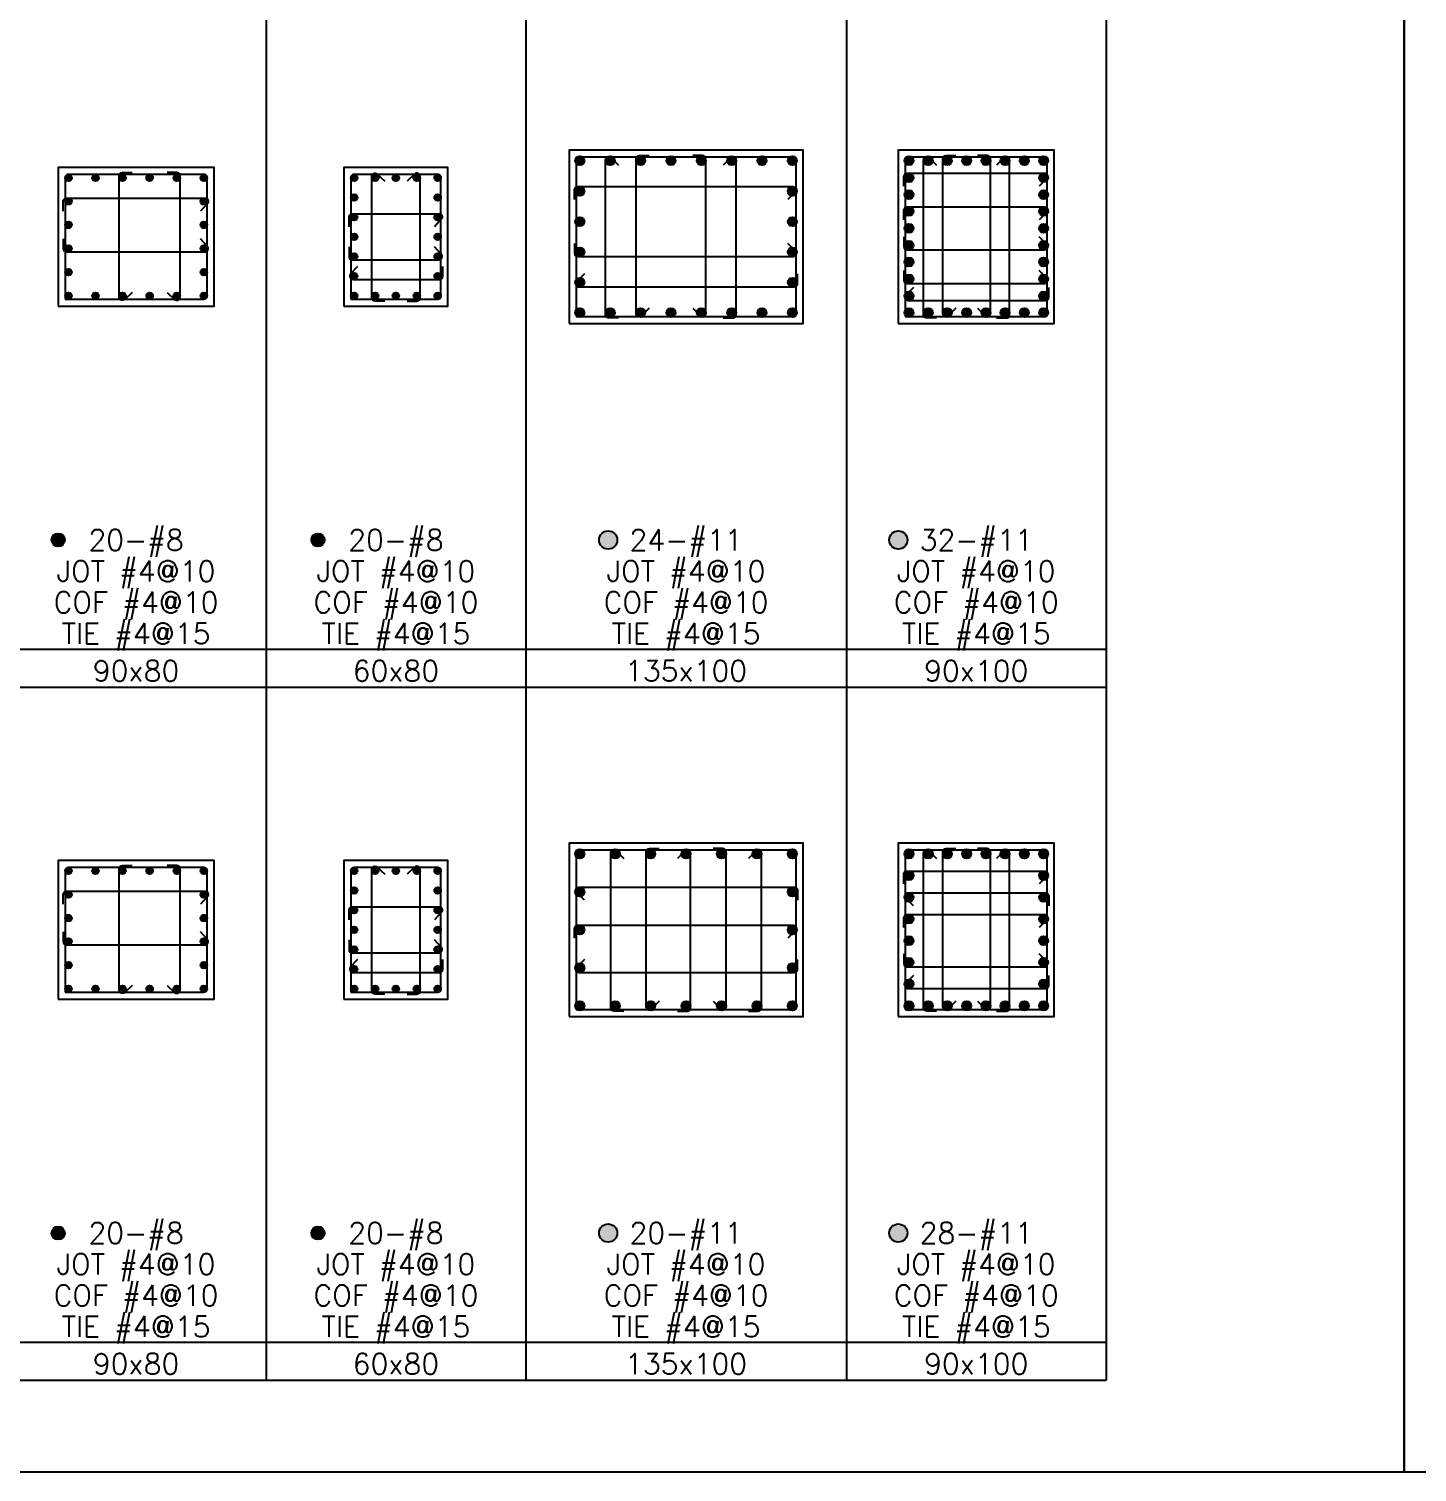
# Model space of a CAD drawing. Header units: millimetres. Extents: x 0 to 31920, y -6088 to 2522.
# Drawn here: x 2398 to 3200, y 0 to 833 of the extents above; entities that cross this region are included whole.
import ezdxf
from ezdxf.enums import TextEntityAlignment as Align

# ---------------------------------------------------------------- set-up
doc = ezdxf.new("R2010")
doc.units = ezdxf.units.MM
doc.header["$MEASUREMENT"] = 0
for name, color, linetype in [('DwFm', 7, 'Continuous'), ('S-RC', 130, 'Continuous'), ('S-REINF', 6, 'Continuous'), ('S-REINFD', 201, 'Continuous'), ('S-STUD', 1, 'Continuous'), ('S-TEXT', 2, 'Continuous')]:
    doc.layers.add(name, color=color, linetype=linetype)
doc.styles.add('CS4', font='romans.shx', dxfattribs={"width": 0.8, "bigfont": 'lsp.shx'})

# ---------------------------------------------------------------- blocks, each defined once
blk = doc.blocks.new('繪圖範圍')
blk.add_lwpolyline([(0, 51.1), (79.8, 51.1), (79.8, 0), (0, 0)], close=True)

msp = doc.modelspace()

# ---------------------------------------------------------------- hatches: boundary and pattern name
at = {"layer": 'S-REINFD'}
h = msp.add_hatch(color=256, dxfattribs=at)
edge = h.paths.add_edge_path()
edge.add_arc((2716.14, 756.86), 2.62, 0, 360)
h = msp.add_hatch(color=256, dxfattribs=at)
edge = h.paths.add_edge_path()
edge.add_arc((2733.67, 756.86), 2.62, 0, 360)
h = msp.add_hatch(color=256, dxfattribs=at)
edge = h.paths.add_edge_path()
edge.add_arc((2751.2, 756.86), 2.62, 0, 360)
h = msp.add_hatch(color=256, dxfattribs=at)
edge = h.paths.add_edge_path()
edge.add_arc((2768.73, 756.86), 2.62, 0, 360)
h = msp.add_hatch(color=256, dxfattribs=at)
edge = h.paths.add_edge_path()
edge.add_arc((2786.27, 756.86), 2.62, 0, 360)
h = msp.add_hatch(color=256, dxfattribs=at)
edge = h.paths.add_edge_path()
edge.add_arc((2803.8, 756.86), 2.62, 0, 360)
h = msp.add_hatch(color=256, dxfattribs=at)
edge = h.paths.add_edge_path()
edge.add_arc((2821.33, 756.86), 2.62, 0, 360)
h = msp.add_hatch(color=256, dxfattribs=at)
edge = h.paths.add_edge_path()
edge.add_arc((2838.86, 756.86), 2.62, 0, 360)
h = msp.add_hatch(color=256, dxfattribs=at)
edge = h.paths.add_edge_path()
edge.add_arc((2906.14, 756.86), 2.62, 0, 360)
h = msp.add_hatch(color=256, dxfattribs=at)
edge = h.paths.add_edge_path()
edge.add_arc((2917.25, 756.86), 2.62, 0, 360)
h = msp.add_hatch(color=256, dxfattribs=at)
edge = h.paths.add_edge_path()
edge.add_arc((2928.35, 756.86), 2.62, 0, 360)
h = msp.add_hatch(color=256, dxfattribs=at)
edge = h.paths.add_edge_path()
edge.add_arc((2939.45, 756.86), 2.62, 0, 360)
h = msp.add_hatch(color=256, dxfattribs=at)
edge = h.paths.add_edge_path()
edge.add_arc((2950.55, 756.86), 2.62, 0, 360)
h = msp.add_hatch(color=256, dxfattribs=at)
edge = h.paths.add_edge_path()
edge.add_arc((2961.65, 756.86), 2.62, 0, 360)
h = msp.add_hatch(color=256, dxfattribs=at)
edge = h.paths.add_edge_path()
edge.add_arc((2972.75, 756.86), 2.62, 0, 360)
h = msp.add_hatch(color=256, dxfattribs=at)
edge = h.paths.add_edge_path()
edge.add_arc((2983.86, 756.86), 2.62, 0, 360)
h = msp.add_hatch(color=256, dxfattribs=at)
edge = h.paths.add_edge_path()
edge.add_arc((2906.14, 747.11), 2.62, 0, 360)
h = msp.add_hatch(color=256, dxfattribs=at)
edge = h.paths.add_edge_path()
edge.add_arc((2983.86, 747.11), 2.62, 0, 360)
h = msp.add_hatch(color=256, dxfattribs=at)
edge = h.paths.add_edge_path()
edge.add_arc((2420.91, 747.1), 1.91, 0, 360)
h = msp.add_hatch(color=256, dxfattribs=at)
edge = h.paths.add_edge_path()
edge.add_arc((2436.54, 747.1), 1.91, 0, 360)
h = msp.add_hatch(color=256, dxfattribs=at)
edge = h.paths.add_edge_path()
edge.add_arc((2452.18, 747.1), 1.91, 0, 360)
h = msp.add_hatch(color=256, dxfattribs=at)
edge = h.paths.add_edge_path()
edge.add_arc((2467.82, 747.1), 1.91, 0, 360)
h = msp.add_hatch(color=256, dxfattribs=at)
edge = h.paths.add_edge_path()
edge.add_arc((2483.46, 747.1), 1.91, 0, 360)
h = msp.add_hatch(color=256, dxfattribs=at)
edge = h.paths.add_edge_path()
edge.add_arc((2499.09, 747.1), 1.91, 0, 360)
h = msp.add_hatch(color=256, dxfattribs=at)
edge = h.paths.add_edge_path()
edge.add_arc((2585.91, 747.1), 1.91, 0, 360)
h = msp.add_hatch(color=256, dxfattribs=at)
edge = h.paths.add_edge_path()
edge.add_arc((2597.95, 747.1), 1.91, 0, 360)
h = msp.add_hatch(color=256, dxfattribs=at)
edge = h.paths.add_edge_path()
edge.add_arc((2610, 747.1), 1.91, 0, 360)
h = msp.add_hatch(color=256, dxfattribs=at)
edge = h.paths.add_edge_path()
edge.add_arc((2622.05, 747.1), 1.91, 0, 360)
h = msp.add_hatch(color=256, dxfattribs=at)
edge = h.paths.add_edge_path()
edge.add_arc((2634.09, 747.1), 1.91, 0, 360)
h = msp.add_hatch(color=256, dxfattribs=at)
edge = h.paths.add_edge_path()
edge.add_arc((2716.14, 739.31), 2.62, 0, 360)
h = msp.add_hatch(color=256, dxfattribs=at)
edge = h.paths.add_edge_path()
edge.add_arc((2838.86, 739.31), 2.62, 0, 360)
h = msp.add_hatch(color=256, dxfattribs=at)
edge = h.paths.add_edge_path()
edge.add_arc((2420.91, 733.46), 1.91, 0, 360)
h = msp.add_hatch(color=256, dxfattribs=at)
edge = h.paths.add_edge_path()
edge.add_arc((2499.09, 733.46), 1.91, 0, 360)
h = msp.add_hatch(color=256, dxfattribs=at)
edge = h.paths.add_edge_path()
edge.add_arc((2585.91, 735.73), 1.91, 0, 360)
h = msp.add_hatch(color=256, dxfattribs=at)
edge = h.paths.add_edge_path()
edge.add_arc((2634.09, 735.73), 1.91, 0, 360)
h = msp.add_hatch(color=256, dxfattribs=at)
edge = h.paths.add_edge_path()
edge.add_arc((2906.14, 737.36), 2.62, 0, 360)
h = msp.add_hatch(color=256, dxfattribs=at)
edge = h.paths.add_edge_path()
edge.add_arc((2983.86, 737.36), 2.62, 0, 360)
h = msp.add_hatch(color=256, dxfattribs=at)
edge = h.paths.add_edge_path()
edge.add_arc((2585.91, 724.36), 1.91, 0, 360)
h = msp.add_hatch(color=256, dxfattribs=at)
edge = h.paths.add_edge_path()
edge.add_arc((2634.09, 724.36), 1.91, 0, 360)
h = msp.add_hatch(color=256, dxfattribs=at)
edge = h.paths.add_edge_path()
edge.add_arc((2906.14, 727.62), 2.62, 0, 360)
h = msp.add_hatch(color=256, dxfattribs=at)
edge = h.paths.add_edge_path()
edge.add_arc((2983.86, 727.62), 2.62, 0, 360)
h = msp.add_hatch(color=256, dxfattribs=at)
edge = h.paths.add_edge_path()
edge.add_arc((2420.91, 719.82), 1.91, 0, 360)
h = msp.add_hatch(color=256, dxfattribs=at)
edge = h.paths.add_edge_path()
edge.add_arc((2499.09, 719.82), 1.91, 0, 360)
h = msp.add_hatch(color=256, dxfattribs=at)
edge = h.paths.add_edge_path()
edge.add_arc((2716.14, 721.77), 2.62, 0, 360)
h = msp.add_hatch(color=256, dxfattribs=at)
edge = h.paths.add_edge_path()
edge.add_arc((2838.86, 721.77), 2.62, 0, 360)
h = msp.add_hatch(color=256, dxfattribs=at)
edge = h.paths.add_edge_path()
edge.add_arc((2906.14, 717.87), 2.62, 0, 360)
h = msp.add_hatch(color=256, dxfattribs=at)
edge = h.paths.add_edge_path()
edge.add_arc((2983.86, 717.87), 2.62, 0, 360)
h = msp.add_hatch(color=256, dxfattribs=at)
edge = h.paths.add_edge_path()
edge.add_arc((2420.91, 706.18), 1.91, 0, 360)
h = msp.add_hatch(color=256, dxfattribs=at)
edge = h.paths.add_edge_path()
edge.add_arc((2499.09, 706.18), 1.91, 0, 360)
h = msp.add_hatch(color=256, dxfattribs=at)
edge = h.paths.add_edge_path()
edge.add_arc((2585.91, 713), 1.91, 0, 360)
h = msp.add_hatch(color=256, dxfattribs=at)
edge = h.paths.add_edge_path()
edge.add_arc((2634.09, 713), 1.91, 0, 360)
h = msp.add_hatch(color=256, dxfattribs=at)
edge = h.paths.add_edge_path()
edge.add_arc((2906.14, 708.13), 2.62, 0, 360)
h = msp.add_hatch(color=256, dxfattribs=at)
edge = h.paths.add_edge_path()
edge.add_arc((2983.86, 708.13), 2.62, 0, 360)
h = msp.add_hatch(color=256, dxfattribs=at)
edge = h.paths.add_edge_path()
edge.add_arc((2585.91, 701.64), 1.91, 0, 360)
h = msp.add_hatch(color=256, dxfattribs=at)
edge = h.paths.add_edge_path()
edge.add_arc((2634.09, 701.64), 1.91, 0, 360)
h = msp.add_hatch(color=256, dxfattribs=at)
edge = h.paths.add_edge_path()
edge.add_arc((2716.14, 704.23), 2.62, 0, 360)
h = msp.add_hatch(color=256, dxfattribs=at)
edge = h.paths.add_edge_path()
edge.add_arc((2838.86, 704.23), 2.62, 0, 360)
h = msp.add_hatch(color=256, dxfattribs=at)
edge = h.paths.add_edge_path()
edge.add_arc((2906.14, 698.38), 2.62, 0, 360)
h = msp.add_hatch(color=256, dxfattribs=at)
edge = h.paths.add_edge_path()
edge.add_arc((2983.86, 698.38), 2.62, 0, 360)
h = msp.add_hatch(color=256, dxfattribs=at)
edge = h.paths.add_edge_path()
edge.add_arc((2420.91, 692.54), 1.91, 0, 360)
h = msp.add_hatch(color=256, dxfattribs=at)
edge = h.paths.add_edge_path()
edge.add_arc((2499.09, 692.54), 1.91, 0, 360)
h = msp.add_hatch(color=256, dxfattribs=at)
edge = h.paths.add_edge_path()
edge.add_arc((2585.91, 690.27), 1.91, 0, 360)
h = msp.add_hatch(color=256, dxfattribs=at)
edge = h.paths.add_edge_path()
edge.add_arc((2634.09, 690.27), 1.91, 0, 360)
h = msp.add_hatch(color=256, dxfattribs=at)
edge = h.paths.add_edge_path()
edge.add_arc((2716.14, 686.69), 2.62, 0, 360)
h = msp.add_hatch(color=256, dxfattribs=at)
edge = h.paths.add_edge_path()
edge.add_arc((2838.86, 686.69), 2.62, 0, 360)
h = msp.add_hatch(color=256, dxfattribs=at)
edge = h.paths.add_edge_path()
edge.add_arc((2906.14, 688.64), 2.62, 0, 360)
h = msp.add_hatch(color=256, dxfattribs=at)
edge = h.paths.add_edge_path()
edge.add_arc((2983.86, 688.64), 2.62, 0, 360)
h = msp.add_hatch(color=256, dxfattribs=at)
edge = h.paths.add_edge_path()
edge.add_arc((2420.91, 678.91), 1.91, 0, 360)
h = msp.add_hatch(color=256, dxfattribs=at)
edge = h.paths.add_edge_path()
edge.add_arc((2436.54, 678.91), 1.91, 0, 360)
h = msp.add_hatch(color=256, dxfattribs=at)
edge = h.paths.add_edge_path()
edge.add_arc((2452.18, 678.91), 1.91, 0, 360)
h = msp.add_hatch(color=256, dxfattribs=at)
edge = h.paths.add_edge_path()
edge.add_arc((2467.82, 678.91), 1.91, 0, 360)
h = msp.add_hatch(color=256, dxfattribs=at)
edge = h.paths.add_edge_path()
edge.add_arc((2483.46, 678.91), 1.91, 0, 360)
h = msp.add_hatch(color=256, dxfattribs=at)
edge = h.paths.add_edge_path()
edge.add_arc((2499.09, 678.91), 1.91, 0, 360)
h = msp.add_hatch(color=256, dxfattribs=at)
edge = h.paths.add_edge_path()
edge.add_arc((2585.91, 678.91), 1.91, 0, 360)
h = msp.add_hatch(color=256, dxfattribs=at)
edge = h.paths.add_edge_path()
edge.add_arc((2597.95, 678.91), 1.91, 0, 360)
h = msp.add_hatch(color=256, dxfattribs=at)
edge = h.paths.add_edge_path()
edge.add_arc((2610, 678.91), 1.91, 0, 360)
h = msp.add_hatch(color=256, dxfattribs=at)
edge = h.paths.add_edge_path()
edge.add_arc((2622.05, 678.91), 1.91, 0, 360)
h = msp.add_hatch(color=256, dxfattribs=at)
edge = h.paths.add_edge_path()
edge.add_arc((2634.09, 678.91), 1.91, 0, 360)
h = msp.add_hatch(color=256, dxfattribs=at)
edge = h.paths.add_edge_path()
edge.add_arc((2906.14, 678.89), 2.62, 0, 360)
h = msp.add_hatch(color=256, dxfattribs=at)
edge = h.paths.add_edge_path()
edge.add_arc((2983.86, 678.89), 2.62, 0, 360)
h = msp.add_hatch(color=256, dxfattribs=at)
edge = h.paths.add_edge_path()
edge.add_arc((2716.14, 669.14), 2.62, 0, 360)
h = msp.add_hatch(color=256, dxfattribs=at)
edge = h.paths.add_edge_path()
edge.add_arc((2733.67, 669.14), 2.62, 0, 360)
h = msp.add_hatch(color=256, dxfattribs=at)
edge = h.paths.add_edge_path()
edge.add_arc((2751.2, 669.14), 2.62, 0, 360)
h = msp.add_hatch(color=256, dxfattribs=at)
edge = h.paths.add_edge_path()
edge.add_arc((2768.73, 669.14), 2.62, 0, 360)
h = msp.add_hatch(color=256, dxfattribs=at)
edge = h.paths.add_edge_path()
edge.add_arc((2786.27, 669.14), 2.62, 0, 360)
h = msp.add_hatch(color=256, dxfattribs=at)
edge = h.paths.add_edge_path()
edge.add_arc((2803.8, 669.14), 2.62, 0, 360)
h = msp.add_hatch(color=256, dxfattribs=at)
edge = h.paths.add_edge_path()
edge.add_arc((2821.33, 669.14), 2.62, 0, 360)
h = msp.add_hatch(color=256, dxfattribs=at)
edge = h.paths.add_edge_path()
edge.add_arc((2838.86, 669.14), 2.62, 0, 360)
h = msp.add_hatch(color=256, dxfattribs=at)
edge = h.paths.add_edge_path()
edge.add_arc((2906.14, 669.14), 2.62, 0, 360)
h = msp.add_hatch(color=256, dxfattribs=at)
edge = h.paths.add_edge_path()
edge.add_arc((2917.25, 669.14), 2.62, 0, 360)
h = msp.add_hatch(color=256, dxfattribs=at)
edge = h.paths.add_edge_path()
edge.add_arc((2928.35, 669.14), 2.62, 0, 360)
h = msp.add_hatch(color=256, dxfattribs=at)
edge = h.paths.add_edge_path()
edge.add_arc((2939.45, 669.14), 2.62, 0, 360)
h = msp.add_hatch(color=256, dxfattribs=at)
edge = h.paths.add_edge_path()
edge.add_arc((2950.55, 669.14), 2.62, 0, 360)
h = msp.add_hatch(color=256, dxfattribs=at)
edge = h.paths.add_edge_path()
edge.add_arc((2961.65, 669.14), 2.62, 0, 360)
h = msp.add_hatch(color=256, dxfattribs=at)
edge = h.paths.add_edge_path()
edge.add_arc((2972.75, 669.14), 2.62, 0, 360)
h = msp.add_hatch(color=256, dxfattribs=at)
edge = h.paths.add_edge_path()
edge.add_arc((2983.86, 669.14), 2.62, 0, 360)
h = msp.add_hatch(color=256, dxfattribs=at)
edge = h.paths.add_edge_path()
edge.add_arc((2415, 538), 3.81, 0, 360)
h = msp.add_hatch(color=256, dxfattribs=at)
edge = h.paths.add_edge_path()
edge.add_arc((2565, 538), 3.81, 0, 360)
h = msp.add_hatch(color=256, dxfattribs=at)
edge = h.paths.add_edge_path()
edge.add_arc((2732.5, 538), 5.24, 0, 360)
h = msp.add_hatch(color=256, dxfattribs=at)
edge = h.paths.add_edge_path()
edge.add_arc((2900, 538), 5.24, 0, 360)
h = msp.add_hatch(color=256, dxfattribs=at)
edge = h.paths.add_edge_path()
edge.add_arc((2716.14, 356.86), 2.62, 0, 360)
h = msp.add_hatch(color=256, dxfattribs=at)
edge = h.paths.add_edge_path()
edge.add_arc((2736.6, 356.86), 2.62, 0, 360)
h = msp.add_hatch(color=256, dxfattribs=at)
edge = h.paths.add_edge_path()
edge.add_arc((2757.05, 356.86), 2.62, 0, 360)
h = msp.add_hatch(color=256, dxfattribs=at)
edge = h.paths.add_edge_path()
edge.add_arc((2777.5, 356.86), 2.62, 0, 360)
h = msp.add_hatch(color=256, dxfattribs=at)
edge = h.paths.add_edge_path()
edge.add_arc((2797.95, 356.86), 2.62, 0, 360)
h = msp.add_hatch(color=256, dxfattribs=at)
edge = h.paths.add_edge_path()
edge.add_arc((2818.4, 356.86), 2.62, 0, 360)
h = msp.add_hatch(color=256, dxfattribs=at)
edge = h.paths.add_edge_path()
edge.add_arc((2838.86, 356.86), 2.62, 0, 360)
h = msp.add_hatch(color=256, dxfattribs=at)
edge = h.paths.add_edge_path()
edge.add_arc((2906.14, 356.86), 2.62, 0, 360)
h = msp.add_hatch(color=256, dxfattribs=at)
edge = h.paths.add_edge_path()
edge.add_arc((2917.25, 356.86), 2.62, 0, 360)
h = msp.add_hatch(color=256, dxfattribs=at)
edge = h.paths.add_edge_path()
edge.add_arc((2928.35, 356.86), 2.62, 0, 360)
h = msp.add_hatch(color=256, dxfattribs=at)
edge = h.paths.add_edge_path()
edge.add_arc((2939.45, 356.86), 2.62, 0, 360)
h = msp.add_hatch(color=256, dxfattribs=at)
edge = h.paths.add_edge_path()
edge.add_arc((2950.55, 356.86), 2.62, 0, 360)
h = msp.add_hatch(color=256, dxfattribs=at)
edge = h.paths.add_edge_path()
edge.add_arc((2961.65, 356.86), 2.62, 0, 360)
h = msp.add_hatch(color=256, dxfattribs=at)
edge = h.paths.add_edge_path()
edge.add_arc((2972.75, 356.86), 2.62, 0, 360)
h = msp.add_hatch(color=256, dxfattribs=at)
edge = h.paths.add_edge_path()
edge.add_arc((2983.86, 356.86), 2.62, 0, 360)
h = msp.add_hatch(color=256, dxfattribs=at)
edge = h.paths.add_edge_path()
edge.add_arc((2420.91, 347.1), 1.91, 0, 360)
h = msp.add_hatch(color=256, dxfattribs=at)
edge = h.paths.add_edge_path()
edge.add_arc((2436.54, 347.1), 1.91, 0, 360)
h = msp.add_hatch(color=256, dxfattribs=at)
edge = h.paths.add_edge_path()
edge.add_arc((2452.18, 347.1), 1.91, 0, 360)
h = msp.add_hatch(color=256, dxfattribs=at)
edge = h.paths.add_edge_path()
edge.add_arc((2467.82, 347.1), 1.91, 0, 360)
h = msp.add_hatch(color=256, dxfattribs=at)
edge = h.paths.add_edge_path()
edge.add_arc((2483.46, 347.1), 1.91, 0, 360)
h = msp.add_hatch(color=256, dxfattribs=at)
edge = h.paths.add_edge_path()
edge.add_arc((2499.09, 347.1), 1.91, 0, 360)
h = msp.add_hatch(color=256, dxfattribs=at)
edge = h.paths.add_edge_path()
edge.add_arc((2585.91, 347.1), 1.91, 0, 360)
h = msp.add_hatch(color=256, dxfattribs=at)
edge = h.paths.add_edge_path()
edge.add_arc((2597.95, 347.1), 1.91, 0, 360)
h = msp.add_hatch(color=256, dxfattribs=at)
edge = h.paths.add_edge_path()
edge.add_arc((2610, 347.1), 1.91, 0, 360)
h = msp.add_hatch(color=256, dxfattribs=at)
edge = h.paths.add_edge_path()
edge.add_arc((2622.05, 347.1), 1.91, 0, 360)
h = msp.add_hatch(color=256, dxfattribs=at)
edge = h.paths.add_edge_path()
edge.add_arc((2634.09, 347.1), 1.91, 0, 360)
h = msp.add_hatch(color=256, dxfattribs=at)
edge = h.paths.add_edge_path()
edge.add_arc((2906.14, 344.33), 2.62, 0, 360)
h = msp.add_hatch(color=256, dxfattribs=at)
edge = h.paths.add_edge_path()
edge.add_arc((2983.86, 344.33), 2.62, 0, 360)
h = msp.add_hatch(color=256, dxfattribs=at)
edge = h.paths.add_edge_path()
edge.add_arc((2420.91, 333.46), 1.91, 0, 360)
h = msp.add_hatch(color=256, dxfattribs=at)
edge = h.paths.add_edge_path()
edge.add_arc((2499.09, 333.46), 1.91, 0, 360)
h = msp.add_hatch(color=256, dxfattribs=at)
edge = h.paths.add_edge_path()
edge.add_arc((2585.91, 335.73), 1.91, 0, 360)
h = msp.add_hatch(color=256, dxfattribs=at)
edge = h.paths.add_edge_path()
edge.add_arc((2634.09, 335.73), 1.91, 0, 360)
h = msp.add_hatch(color=256, dxfattribs=at)
edge = h.paths.add_edge_path()
edge.add_arc((2716.14, 334.93), 2.62, 0, 360)
h = msp.add_hatch(color=256, dxfattribs=at)
edge = h.paths.add_edge_path()
edge.add_arc((2838.86, 334.93), 2.62, 0, 360)
h = msp.add_hatch(color=256, dxfattribs=at)
edge = h.paths.add_edge_path()
edge.add_arc((2906.14, 331.8), 2.62, 0, 360)
h = msp.add_hatch(color=256, dxfattribs=at)
edge = h.paths.add_edge_path()
edge.add_arc((2983.86, 331.8), 2.62, 0, 360)
h = msp.add_hatch(color=256, dxfattribs=at)
edge = h.paths.add_edge_path()
edge.add_arc((2585.91, 324.37), 1.91, 0, 360)
h = msp.add_hatch(color=256, dxfattribs=at)
edge = h.paths.add_edge_path()
edge.add_arc((2634.09, 324.37), 1.91, 0, 360)
h = msp.add_hatch(color=256, dxfattribs=at)
edge = h.paths.add_edge_path()
edge.add_arc((2420.91, 319.82), 1.91, 0, 360)
h = msp.add_hatch(color=256, dxfattribs=at)
edge = h.paths.add_edge_path()
edge.add_arc((2499.09, 319.82), 1.91, 0, 360)
h = msp.add_hatch(color=256, dxfattribs=at)
edge = h.paths.add_edge_path()
edge.add_arc((2906.14, 319.27), 2.62, 0, 360)
h = msp.add_hatch(color=256, dxfattribs=at)
edge = h.paths.add_edge_path()
edge.add_arc((2983.86, 319.27), 2.62, 0, 360)
h = msp.add_hatch(color=256, dxfattribs=at)
edge = h.paths.add_edge_path()
edge.add_arc((2585.91, 313), 1.91, 0, 360)
h = msp.add_hatch(color=256, dxfattribs=at)
edge = h.paths.add_edge_path()
edge.add_arc((2634.09, 313), 1.91, 0, 360)
h = msp.add_hatch(color=256, dxfattribs=at)
edge = h.paths.add_edge_path()
edge.add_arc((2716.14, 313), 2.62, 0, 360)
h = msp.add_hatch(color=256, dxfattribs=at)
edge = h.paths.add_edge_path()
edge.add_arc((2838.86, 313), 2.62, 0, 360)
h = msp.add_hatch(color=256, dxfattribs=at)
edge = h.paths.add_edge_path()
edge.add_arc((2906.14, 306.73), 2.62, 0, 360)
h = msp.add_hatch(color=256, dxfattribs=at)
edge = h.paths.add_edge_path()
edge.add_arc((2983.86, 306.73), 2.62, 0, 360)
h = msp.add_hatch(color=256, dxfattribs=at)
edge = h.paths.add_edge_path()
edge.add_arc((2420.91, 306.18), 1.91, 0, 360)
h = msp.add_hatch(color=256, dxfattribs=at)
edge = h.paths.add_edge_path()
edge.add_arc((2499.09, 306.18), 1.91, 0, 360)
h = msp.add_hatch(color=256, dxfattribs=at)
edge = h.paths.add_edge_path()
edge.add_arc((2585.91, 301.64), 1.91, 0, 360)
h = msp.add_hatch(color=256, dxfattribs=at)
edge = h.paths.add_edge_path()
edge.add_arc((2634.09, 301.64), 1.91, 0, 360)
h = msp.add_hatch(color=256, dxfattribs=at)
edge = h.paths.add_edge_path()
edge.add_arc((2420.91, 292.54), 1.91, 0, 360)
h = msp.add_hatch(color=256, dxfattribs=at)
edge = h.paths.add_edge_path()
edge.add_arc((2499.09, 292.54), 1.91, 0, 360)
h = msp.add_hatch(color=256, dxfattribs=at)
edge = h.paths.add_edge_path()
edge.add_arc((2585.91, 290.27), 1.91, 0, 360)
h = msp.add_hatch(color=256, dxfattribs=at)
edge = h.paths.add_edge_path()
edge.add_arc((2634.09, 290.27), 1.91, 0, 360)
h = msp.add_hatch(color=256, dxfattribs=at)
edge = h.paths.add_edge_path()
edge.add_arc((2716.14, 291.07), 2.62, 0, 360)
h = msp.add_hatch(color=256, dxfattribs=at)
edge = h.paths.add_edge_path()
edge.add_arc((2838.86, 291.07), 2.62, 0, 360)
h = msp.add_hatch(color=256, dxfattribs=at)
edge = h.paths.add_edge_path()
edge.add_arc((2906.14, 294.2), 2.62, 0, 360)
h = msp.add_hatch(color=256, dxfattribs=at)
edge = h.paths.add_edge_path()
edge.add_arc((2983.86, 294.2), 2.62, 0, 360)
h = msp.add_hatch(color=256, dxfattribs=at)
edge = h.paths.add_edge_path()
edge.add_arc((2906.14, 281.67), 2.62, 0, 360)
h = msp.add_hatch(color=256, dxfattribs=at)
edge = h.paths.add_edge_path()
edge.add_arc((2983.86, 281.67), 2.62, 0, 360)
h = msp.add_hatch(color=256, dxfattribs=at)
edge = h.paths.add_edge_path()
edge.add_arc((2420.91, 278.91), 1.91, 0, 360)
h = msp.add_hatch(color=256, dxfattribs=at)
edge = h.paths.add_edge_path()
edge.add_arc((2436.54, 278.91), 1.91, 0, 360)
h = msp.add_hatch(color=256, dxfattribs=at)
edge = h.paths.add_edge_path()
edge.add_arc((2452.18, 278.91), 1.91, 0, 360)
h = msp.add_hatch(color=256, dxfattribs=at)
edge = h.paths.add_edge_path()
edge.add_arc((2467.82, 278.91), 1.91, 0, 360)
h = msp.add_hatch(color=256, dxfattribs=at)
edge = h.paths.add_edge_path()
edge.add_arc((2483.46, 278.91), 1.91, 0, 360)
h = msp.add_hatch(color=256, dxfattribs=at)
edge = h.paths.add_edge_path()
edge.add_arc((2499.09, 278.91), 1.91, 0, 360)
h = msp.add_hatch(color=256, dxfattribs=at)
edge = h.paths.add_edge_path()
edge.add_arc((2585.91, 278.91), 1.91, 0, 360)
h = msp.add_hatch(color=256, dxfattribs=at)
edge = h.paths.add_edge_path()
edge.add_arc((2597.95, 278.91), 1.91, 0, 360)
h = msp.add_hatch(color=256, dxfattribs=at)
edge = h.paths.add_edge_path()
edge.add_arc((2610, 278.91), 1.91, 0, 360)
h = msp.add_hatch(color=256, dxfattribs=at)
edge = h.paths.add_edge_path()
edge.add_arc((2622.05, 278.91), 1.91, 0, 360)
h = msp.add_hatch(color=256, dxfattribs=at)
edge = h.paths.add_edge_path()
edge.add_arc((2634.09, 278.91), 1.91, 0, 360)
h = msp.add_hatch(color=256, dxfattribs=at)
edge = h.paths.add_edge_path()
edge.add_arc((2716.14, 269.14), 2.62, 0, 360)
h = msp.add_hatch(color=256, dxfattribs=at)
edge = h.paths.add_edge_path()
edge.add_arc((2736.6, 269.14), 2.62, 0, 360)
h = msp.add_hatch(color=256, dxfattribs=at)
edge = h.paths.add_edge_path()
edge.add_arc((2757.05, 269.14), 2.62, 0, 360)
h = msp.add_hatch(color=256, dxfattribs=at)
edge = h.paths.add_edge_path()
edge.add_arc((2777.5, 269.14), 2.62, 0, 360)
h = msp.add_hatch(color=256, dxfattribs=at)
edge = h.paths.add_edge_path()
edge.add_arc((2797.95, 269.14), 2.62, 0, 360)
h = msp.add_hatch(color=256, dxfattribs=at)
edge = h.paths.add_edge_path()
edge.add_arc((2818.4, 269.14), 2.62, 0, 360)
h = msp.add_hatch(color=256, dxfattribs=at)
edge = h.paths.add_edge_path()
edge.add_arc((2838.86, 269.14), 2.62, 0, 360)
h = msp.add_hatch(color=256, dxfattribs=at)
edge = h.paths.add_edge_path()
edge.add_arc((2906.14, 269.14), 2.62, 0, 360)
h = msp.add_hatch(color=256, dxfattribs=at)
edge = h.paths.add_edge_path()
edge.add_arc((2917.25, 269.14), 2.62, 0, 360)
h = msp.add_hatch(color=256, dxfattribs=at)
edge = h.paths.add_edge_path()
edge.add_arc((2928.35, 269.14), 2.62, 0, 360)
h = msp.add_hatch(color=256, dxfattribs=at)
edge = h.paths.add_edge_path()
edge.add_arc((2939.45, 269.14), 2.62, 0, 360)
h = msp.add_hatch(color=256, dxfattribs=at)
edge = h.paths.add_edge_path()
edge.add_arc((2950.55, 269.14), 2.62, 0, 360)
h = msp.add_hatch(color=256, dxfattribs=at)
edge = h.paths.add_edge_path()
edge.add_arc((2961.65, 269.14), 2.62, 0, 360)
h = msp.add_hatch(color=256, dxfattribs=at)
edge = h.paths.add_edge_path()
edge.add_arc((2972.75, 269.14), 2.62, 0, 360)
h = msp.add_hatch(color=256, dxfattribs=at)
edge = h.paths.add_edge_path()
edge.add_arc((2983.86, 269.14), 2.62, 0, 360)
h = msp.add_hatch(color=256, dxfattribs=at)
edge = h.paths.add_edge_path()
edge.add_arc((2415, 138), 3.81, 0, 360)
h = msp.add_hatch(color=256, dxfattribs=at)
edge = h.paths.add_edge_path()
edge.add_arc((2565, 138), 3.81, 0, 360)
h = msp.add_hatch(color=256, dxfattribs=at)
edge = h.paths.add_edge_path()
edge.add_arc((2732.5, 138), 5.24, 0, 360)
h = msp.add_hatch(color=256, dxfattribs=at)
edge = h.paths.add_edge_path()
edge.add_arc((2900, 138), 5.24, 0, 360)

# ---------------------------------------------------------------- linework, layer by layer
at = {"layer": 'S-RC'}
for points in [[(2710, 663), (2845, 663), (2845, 763), (2710, 763), (2710, 663)], [(2900, 663), (2990, 663), (2990, 763), (2900, 763), (2900, 663)], [(2415, 673), (2505, 673), (2505, 753), (2415, 753), (2415, 673)], [(2580, 673), (2640, 673), (2640, 753), (2580, 753), (2580, 673)], [(2710, 263), (2845, 263), (2845, 363), (2710, 363), (2710, 263)], [(2900, 263), (2990, 263), (2990, 363), (2900, 363), (2900, 263)], [(2415, 273), (2505, 273), (2505, 353), (2415, 353), (2415, 273)], [(2580, 273), (2640, 273), (2640, 353), (2580, 353), (2580, 273)]]:
    msp.add_lwpolyline(points, dxfattribs=at)
at = {"layer": 'S-REINF', "color": 2}
for points in [[(2714, 667), (2839.1, 667, 0.414214), (2841, 668.9), (2841, 757.1, 0.414214), (2839.1, 759), (2715.9, 759, 0.414214), (2714, 757.1), (2714, 667)], [(2738.55, 666.14), (2732.95, 666.14, -0.414214), (2731.05, 668.04), (2731.05, 757.22, -0.671037), (2734.31, 758.55), (2738.55, 754.24)], [(2756.08, 671.76), (2751.84, 667.45, -0.671037), (2748.58, 668.78), (2748.58, 757.96, -0.414214), (2750.48, 759.86), (2756.08, 759.86)], [(2781.38, 671.76), (2785.63, 667.45, 0.671037), (2788.88, 668.78), (2788.88, 757.96, 0.414214), (2786.98, 759.86), (2781.38, 759.86)], [(2798.92, 666.14), (2804.52, 666.14, 0.414214), (2806.42, 668.04), (2806.42, 757.22, 0.671037), (2803.16, 758.55), (2798.92, 754.24)], [(2904, 667), (2984.1, 667, 0.414214), (2986, 668.9), (2986, 757.1, 0.414214), (2984.1, 759), (2905.9, 759, 0.414214), (2904, 757.1), (2904, 667)], [(2922.13, 666.14), (2916.53, 666.14, -0.414214), (2914.63, 668.04), (2914.63, 757.22, -0.671037), (2917.88, 758.55), (2922.13, 754.24)], [(2933.23, 671.76), (2928.98, 667.45, -0.671037), (2925.73, 668.78), (2925.73, 757.96, -0.414214), (2927.63, 759.86), (2933.23, 759.86)], [(2945.67, 671.76), (2949.92, 667.45, 0.671037), (2953.17, 668.78), (2953.17, 757.96, 0.414214), (2951.27, 759.86), (2945.67, 759.86)], [(2956.77, 666.14), (2962.37, 666.14, 0.414214), (2964.27, 668.04), (2964.27, 757.22, 0.671037), (2961.02, 758.55), (2956.77, 754.24)], [(2457.78, 680.81), (2453.46, 676.84, -0.653352), (2450.28, 678.24), (2450.28, 748.19, -0.414214), (2452.18, 750.1), (2457.78, 750.1)], [(2477.86, 680.81), (2482.18, 676.84, 0.653352), (2485.36, 678.24), (2485.36, 748.19, 0.414214), (2483.46, 750.1), (2477.86, 750.1)], [(2903.14, 742.23), (2903.14, 747.83, -0.414214), (2905.04, 749.73), (2984.22, 749.73, -0.671037), (2985.55, 746.48), (2981.24, 742.23)], [(2419, 677), (2499.1, 677, 0.414214), (2501, 678.9), (2501, 747.1, 0.414214), (2499.1, 749), (2420.9, 749, 0.414214), (2419, 747.1), (2419, 677)], [(2584, 677), (2634.1, 677, 0.414214), (2636, 678.9), (2636, 747.1, 0.414214), (2634.1, 749), (2585.9, 749, 0.414214), (2584, 747.1), (2584, 677)], [(2603.55, 675.91), (2597.95, 675.91, -0.414214), (2596.05, 677.81), (2596.05, 747.76, -0.653352), (2599.23, 749.16), (2603.55, 745.19)], [(2616.45, 675.91), (2622.05, 675.91, 0.414214), (2623.95, 677.81), (2623.95, 747.76, 0.653352), (2620.77, 749.16), (2616.45, 745.19)], [(2713.14, 734.43), (2713.14, 740.03, -0.414214), (2715.04, 741.93), (2839.22, 741.93, -0.671037), (2840.55, 738.68), (2836.24, 734.43)], [(2417.91, 727.86), (2417.91, 733.46, -0.414214), (2419.8, 735.36), (2499.76, 735.36, -0.653352), (2501.16, 732.18), (2497.19, 727.86)], [(2582.91, 718.77), (2582.91, 724.37, -0.414214), (2584.8, 726.27), (2634.76, 726.27, -0.653352), (2636.16, 723.08), (2632.19, 718.77)], [(2903.14, 722.74), (2903.14, 728.34, -0.414214), (2905.04, 730.24), (2984.22, 730.24, -0.671037), (2985.55, 726.98), (2981.24, 722.74)], [(2417.91, 711.78), (2417.91, 706.18, 0.414214), (2419.8, 704.28), (2499.76, 704.28, 0.653352), (2501.16, 707.46), (2497.19, 711.78)], [(2713.14, 709.11), (2713.14, 703.51, 0.414214), (2715.04, 701.61), (2839.22, 701.61, 0.671037), (2840.55, 704.86), (2836.24, 709.11)], [(2903.14, 713.01), (2903.14, 707.41, 0.414214), (2905.04, 705.51), (2984.22, 705.51, 0.671037), (2985.55, 708.76), (2981.24, 713.01)], [(2582.91, 707.23), (2582.91, 701.63, 0.414214), (2584.8, 699.73), (2634.76, 699.73, 0.653352), (2636.16, 702.92), (2632.19, 707.23)], [(2587.81, 695.86), (2583.84, 691.55, 0.653352), (2585.24, 688.36), (2635.2, 688.36, 0.414214), (2637.09, 690.26), (2637.09, 695.86)], [(2718.76, 691.57), (2714.45, 687.32, 0.671037), (2715.78, 684.07), (2839.96, 684.07, 0.414214), (2841.86, 685.97), (2841.86, 691.57)], [(2903.14, 693.52), (2903.14, 687.92, 0.414214), (2905.04, 686.02), (2984.22, 686.02, 0.671037), (2985.55, 689.27), (2981.24, 693.52)], [(2908.76, 683.77), (2904.45, 679.52, 0.671037), (2905.78, 676.27), (2984.96, 676.27, 0.414214), (2986.86, 678.17), (2986.86, 683.77)], [(2714, 267), (2839.1, 267, 0.414214), (2841, 268.9), (2841, 357.1, 0.414214), (2839.1, 359), (2715.9, 359, 0.414214), (2714, 357.1), (2714, 267)], [(2741.48, 266.14), (2735.88, 266.14, -0.414214), (2733.98, 268.04), (2733.98, 357.22, -0.671037), (2737.23, 358.55), (2741.48, 354.24)], [(2761.93, 271.76), (2757.68, 267.45, -0.671037), (2754.43, 268.78), (2754.43, 357.96, -0.414214), (2756.33, 359.86), (2761.93, 359.86)], [(2772.62, 266.14), (2778.22, 266.14, 0.414214), (2780.12, 268.04), (2780.12, 357.22, 0.671037), (2776.87, 358.55), (2772.62, 354.24)], [(2793.07, 271.76), (2797.32, 267.45, 0.671037), (2800.57, 268.78), (2800.57, 357.96, 0.414214), (2798.67, 359.86), (2793.07, 359.86)], [(2813.52, 266.14), (2819.12, 266.14, 0.414214), (2821.02, 268.04), (2821.02, 357.22, 0.671037), (2817.77, 358.55), (2813.52, 354.24)], [(2904, 267), (2984.1, 267, 0.414214), (2986, 268.9), (2986, 357.1, 0.414214), (2984.1, 359), (2905.9, 359, 0.414214), (2904, 357.1), (2904, 267)], [(2922.13, 266.14), (2916.53, 266.14, -0.414214), (2914.63, 268.04), (2914.63, 357.22, -0.671037), (2917.88, 358.55), (2922.13, 354.24)], [(2933.23, 271.76), (2928.98, 267.45, -0.671037), (2925.73, 268.78), (2925.73, 357.96, -0.414214), (2927.63, 359.86), (2933.23, 359.86)], [(2945.67, 271.76), (2949.92, 267.45, 0.671037), (2953.17, 268.78), (2953.17, 357.96, 0.414214), (2951.27, 359.86), (2945.67, 359.86)], [(2956.77, 266.14), (2962.37, 266.14, 0.414214), (2964.27, 268.04), (2964.27, 357.22, 0.671037), (2961.02, 358.55), (2956.77, 354.24)], [(2457.78, 280.81), (2453.46, 276.84, -0.653352), (2450.28, 278.24), (2450.28, 348.2, -0.414214), (2452.18, 350.1), (2457.78, 350.1)], [(2477.86, 280.81), (2482.18, 276.84, 0.653352), (2485.36, 278.24), (2485.36, 348.2, 0.414214), (2483.46, 350.1), (2477.86, 350.1)], [(2419, 277), (2499.1, 277, 0.414214), (2501, 278.9), (2501, 347.1, 0.414214), (2499.1, 349), (2420.9, 349, 0.414214), (2419, 347.1), (2419, 277)], [(2584, 277), (2634.1, 277, 0.414214), (2636, 278.9), (2636, 347.1, 0.414214), (2634.1, 349), (2585.9, 349, 0.414214), (2584, 347.1), (2584, 277)], [(2603.55, 275.91), (2597.95, 275.91, -0.414214), (2596.05, 277.81), (2596.05, 347.76, -0.653352), (2599.23, 349.16), (2603.55, 345.19)], [(2616.45, 275.91), (2622.05, 275.91, 0.414214), (2623.95, 277.81), (2623.95, 347.76, 0.653352), (2620.77, 349.16), (2616.45, 345.19)], [(2903.14, 339.45), (2903.14, 345.05, -0.414214), (2905.04, 346.95), (2984.22, 346.95, -0.671037), (2985.55, 343.69), (2981.24, 339.45)], [(2417.91, 327.86), (2417.91, 333.46, -0.414214), (2419.8, 335.36), (2499.76, 335.36, -0.653352), (2501.16, 332.18), (2497.19, 327.86)], [(2718.76, 330.05), (2714.45, 334.29, -0.671037), (2715.78, 337.55), (2839.96, 337.55, -0.414214), (2841.86, 335.65), (2841.86, 330.05)], [(2908.76, 326.92), (2904.45, 331.16, -0.671037), (2905.78, 334.42), (2984.96, 334.42, -0.414214), (2986.86, 332.52), (2986.86, 326.92)], [(2582.91, 318.77), (2582.91, 324.37, -0.414214), (2584.8, 326.27), (2634.76, 326.27, -0.653352), (2636.16, 323.08), (2632.19, 318.77)], [(2903.14, 314.38), (2903.14, 319.98, -0.414214), (2905.04, 321.88), (2984.22, 321.88, -0.671037), (2985.55, 318.63), (2981.24, 314.38)], [(2417.91, 311.78), (2417.91, 306.18, 0.414214), (2419.8, 304.28), (2499.76, 304.28, 0.653352), (2501.16, 307.46), (2497.19, 311.78)], [(2713.14, 308.12), (2713.14, 313.72, -0.414214), (2715.04, 315.62), (2839.22, 315.62, -0.671037), (2840.55, 312.37), (2836.24, 308.12)], [(2582.91, 307.23), (2582.91, 301.63, 0.414214), (2584.8, 299.73), (2634.76, 299.73, 0.653352), (2636.16, 302.92), (2632.19, 307.23)], [(2587.81, 295.86), (2583.84, 291.55, 0.653352), (2585.24, 288.36), (2635.2, 288.36, 0.414214), (2637.09, 290.26), (2637.09, 295.86)], [(2718.76, 295.95), (2714.45, 291.71, 0.671037), (2715.78, 288.45), (2839.96, 288.45, 0.414214), (2841.86, 290.35), (2841.86, 295.95)], [(2903.14, 299.08), (2903.14, 293.48, 0.414214), (2905.04, 291.58), (2984.22, 291.58, 0.671037), (2985.55, 294.84), (2981.24, 299.08)], [(2908.76, 286.55), (2904.45, 282.31, 0.671037), (2905.78, 279.05), (2984.96, 279.05, 0.414214), (2986.86, 280.95), (2986.86, 286.55)]]:
    msp.add_lwpolyline(points, format="xyb", dxfattribs=at)
at = {"layer": 'S-REINFD'}
for centre, radius in [((2716.14, 756.86), 2.62), ((2733.67, 756.86), 2.62), ((2751.2, 756.86), 2.62), ((2768.73, 756.86), 2.62), ((2786.27, 756.86), 2.62), ((2803.8, 756.86), 2.62), ((2821.33, 756.86), 2.62), ((2838.86, 756.86), 2.62), ((2906.14, 756.86), 2.62), ((2917.25, 756.86), 2.62), ((2928.35, 756.86), 2.62), ((2939.45, 756.86), 2.62), ((2950.55, 756.86), 2.62), ((2961.65, 756.86), 2.62), ((2972.75, 756.86), 2.62), ((2983.86, 756.86), 2.62), ((2906.14, 747.11), 2.62), ((2983.86, 747.11), 2.62), ((2420.91, 747.1), 1.91), ((2436.54, 747.1), 1.91), ((2452.18, 747.1), 1.91), ((2467.82, 747.1), 1.91), ((2483.46, 747.1), 1.91), ((2499.09, 747.1), 1.91), ((2585.91, 747.1), 1.91), ((2597.95, 747.1), 1.91), ((2610, 747.1), 1.91), ((2622.05, 747.1), 1.91), ((2634.09, 747.1), 1.91), ((2716.14, 739.31), 2.62), ((2838.86, 739.31), 2.62), ((2420.91, 733.46), 1.91), ((2499.09, 733.46), 1.91), ((2585.91, 735.73), 1.91), ((2634.09, 735.73), 1.91), ((2906.14, 737.36), 2.62), ((2983.86, 737.36), 2.62), ((2585.91, 724.36), 1.91), ((2634.09, 724.36), 1.91), ((2906.14, 727.62), 2.62), ((2983.86, 727.62), 2.62), ((2420.91, 719.82), 1.91), ((2499.09, 719.82), 1.91), ((2716.14, 721.77), 2.62), ((2838.86, 721.77), 2.62), ((2906.14, 717.87), 2.62), ((2983.86, 717.87), 2.62), ((2420.91, 706.18), 1.91), ((2499.09, 706.18), 1.91), ((2585.91, 713), 1.91), ((2634.09, 713), 1.91), ((2906.14, 708.13), 2.62), ((2983.86, 708.13), 2.62), ((2585.91, 701.64), 1.91), ((2634.09, 701.64), 1.91), ((2716.14, 704.23), 2.62), ((2838.86, 704.23), 2.62), ((2906.14, 698.38), 2.62), ((2983.86, 698.38), 2.62), ((2420.91, 692.54), 1.91), ((2499.09, 692.54), 1.91), ((2585.91, 690.27), 1.91), ((2634.09, 690.27), 1.91), ((2716.14, 686.69), 2.62), ((2838.86, 686.69), 2.62), ((2906.14, 688.64), 2.62), ((2983.86, 688.64), 2.62), ((2420.91, 678.91), 1.91), ((2436.54, 678.91), 1.91), ((2452.18, 678.91), 1.91), ((2467.82, 678.91), 1.91), ((2483.46, 678.91), 1.91), ((2499.09, 678.91), 1.91), ((2585.91, 678.91), 1.91), ((2597.95, 678.91), 1.91), ((2610, 678.91), 1.91), ((2622.05, 678.91), 1.91), ((2634.09, 678.91), 1.91), ((2906.14, 678.89), 2.62), ((2983.86, 678.89), 2.62), ((2716.14, 669.14), 2.62), ((2733.67, 669.14), 2.62), ((2751.2, 669.14), 2.62), ((2768.73, 669.14), 2.62), ((2786.27, 669.14), 2.62), ((2803.8, 669.14), 2.62), ((2821.33, 669.14), 2.62), ((2838.86, 669.14), 2.62), ((2906.14, 669.14), 2.62), ((2917.25, 669.14), 2.62), ((2928.35, 669.14), 2.62), ((2939.45, 669.14), 2.62), ((2950.55, 669.14), 2.62), ((2961.65, 669.14), 2.62), ((2972.75, 669.14), 2.62), ((2983.86, 669.14), 2.62), ((2415, 538), 3.81), ((2565, 538), 3.81), ((2732.5, 538), 5.24), ((2900, 538), 5.24), ((2716.14, 356.86), 2.62), ((2736.6, 356.86), 2.62), ((2757.05, 356.86), 2.62), ((2777.5, 356.86), 2.62), ((2797.95, 356.86), 2.62), ((2818.4, 356.86), 2.62), ((2838.86, 356.86), 2.62), ((2906.14, 356.86), 2.62), ((2917.25, 356.86), 2.62), ((2928.35, 356.86), 2.62), ((2939.45, 356.86), 2.62), ((2950.55, 356.86), 2.62), ((2961.65, 356.86), 2.62), ((2972.75, 356.86), 2.62), ((2983.86, 356.86), 2.62), ((2420.91, 347.1), 1.91), ((2436.54, 347.1), 1.91), ((2452.18, 347.1), 1.91), ((2467.82, 347.1), 1.91), ((2483.46, 347.1), 1.91), ((2499.09, 347.1), 1.91), ((2585.91, 347.1), 1.91), ((2597.95, 347.1), 1.91), ((2610, 347.1), 1.91), ((2622.05, 347.1), 1.91), ((2634.09, 347.1), 1.91), ((2906.14, 344.33), 2.62), ((2983.86, 344.33), 2.62), ((2420.91, 333.46), 1.91), ((2499.09, 333.46), 1.91), ((2585.91, 335.73), 1.91), ((2634.09, 335.73), 1.91), ((2716.14, 334.93), 2.62), ((2838.86, 334.93), 2.62), ((2906.14, 331.8), 2.62), ((2983.86, 331.8), 2.62), ((2585.91, 324.37), 1.91), ((2634.09, 324.37), 1.91), ((2420.91, 319.82), 1.91), ((2499.09, 319.82), 1.91), ((2906.14, 319.27), 2.62), ((2983.86, 319.27), 2.62), ((2585.91, 313), 1.91), ((2634.09, 313), 1.91), ((2716.14, 313), 2.62), ((2838.86, 313), 2.62), ((2906.14, 306.73), 2.62), ((2983.86, 306.73), 2.62), ((2420.91, 306.18), 1.91), ((2499.09, 306.18), 1.91), ((2585.91, 301.64), 1.91), ((2634.09, 301.64), 1.91), ((2420.91, 292.54), 1.91), ((2499.09, 292.54), 1.91), ((2585.91, 290.27), 1.91), ((2634.09, 290.27), 1.91), ((2716.14, 291.07), 2.62), ((2838.86, 291.07), 2.62), ((2906.14, 294.2), 2.62), ((2983.86, 294.2), 2.62), ((2906.14, 281.67), 2.62), ((2983.86, 281.67), 2.62), ((2420.91, 278.91), 1.91), ((2436.54, 278.91), 1.91), ((2452.18, 278.91), 1.91), ((2467.82, 278.91), 1.91), ((2483.46, 278.91), 1.91), ((2499.09, 278.91), 1.91), ((2585.91, 278.91), 1.91), ((2597.95, 278.91), 1.91), ((2610, 278.91), 1.91), ((2622.05, 278.91), 1.91), ((2634.09, 278.91), 1.91), ((2716.14, 269.14), 2.62), ((2736.6, 269.14), 2.62), ((2757.05, 269.14), 2.62), ((2777.5, 269.14), 2.62), ((2797.95, 269.14), 2.62), ((2818.4, 269.14), 2.62), ((2838.86, 269.14), 2.62), ((2906.14, 269.14), 2.62), ((2917.25, 269.14), 2.62), ((2928.35, 269.14), 2.62), ((2939.45, 269.14), 2.62), ((2950.55, 269.14), 2.62), ((2961.65, 269.14), 2.62), ((2972.75, 269.14), 2.62), ((2983.86, 269.14), 2.62), ((2415, 138), 3.81), ((2565, 138), 3.81), ((2732.5, 138), 5.24), ((2900, 138), 5.24)]:
    msp.add_circle(centre, radius, dxfattribs=at)
at = {"layer": 'S-STUD'}
for p, q in [((2535, 2014), (2535, 53)), ((2685, 2014), (2685, 53)), ((2870, 2014), (2870, 53)), ((3020, 2014), (3020, 53)), ((15, 475), (3020, 475)), ((15, 453), (3020, 453)), ((15, 75), (3020, 75)), ((15, 53), (3020, 53))]:
    msp.add_line(p, q, dxfattribs=at)

# ---------------------------------------------------------------- block references
at = {"layer": 'DwFm', "xscale": 40, "yscale": 40, "zscale": 40}
for p in [(0, 0), (3192, 0)]:
    msp.add_blockref('繪圖範圍', p, dxfattribs=at)

# ---------------------------------------------------------------- texts
at = {"layer": 'S-TEXT', "style": 'CS4'}
for s, p in [('20-#8', (2460, 532)), ('20-#8', (2610, 532)), ('24-#11', (2777.5, 532)), ('32-#11', (2945, 532)), ('JOT #4@10', (2460, 514)), ('JOT #4@10', (2610, 514)), ('JOT #4@10', (2777.5, 514)), ('JOT #4@10', (2945, 514)), ('COF #4@10', (2460, 496)), ('COF #4@10', (2610, 496)), ('COF #4@10', (2777.5, 496)), ('COF #4@10', (2945, 496)), ('TIE #4@15', (2460, 478)), ('TIE #4@15', (2610, 478)), ('TIE #4@15', (2777.5, 478)), ('TIE #4@15', (2945, 478)), ('90x80', (2460, 456.5)), ('60x80', (2610, 456.5)), ('135x100', (2777.5, 456.5)), ('90x100', (2945, 456.5)), ('20-#8', (2460, 132)), ('20-#8', (2610, 132)), ('20-#11', (2777.5, 132)), ('28-#11', (2945, 132)), ('JOT #4@10', (2460, 114)), ('JOT #4@10', (2610, 114)), ('JOT #4@10', (2777.5, 114)), ('JOT #4@10', (2945, 114)), ('COF #4@10', (2460, 96)), ('COF #4@10', (2610, 96)), ('COF #4@10', (2777.5, 96)), ('COF #4@10', (2945, 96)), ('TIE #4@15', (2460, 78)), ('TIE #4@15', (2610, 78)), ('TIE #4@15', (2777.5, 78)), ('TIE #4@15', (2945, 78)), ('90x80', (2460, 56.5)), ('60x80', (2610, 56.5)), ('135x100', (2777.5, 56.5)), ('90x100', (2945, 56.5))]:
    msp.add_text(s, height=12, dxfattribs=at).set_placement(p, align=Align.CENTER)

doc.saveas('drawing.dxf')
